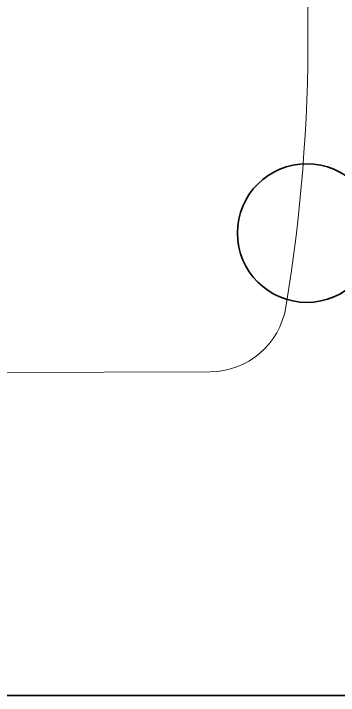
# Model space of a CAD drawing. Extents: x -12260 to 57327, y -29287 to 19916.
# Drawn here: x 40185.5 to 40396.3, y -209.9 to 232.5 of the extents above; entities that cross this region are included whole.
import ezdxf
from ezdxf.enums import TextEntityAlignment as Align

# ---------------------------------------------------------------- set-up
doc = ezdxf.new("R2010")
doc.units = 0
doc.header["$LTSCALE"] = 0.25
doc.linetypes.add('DASHDOT', pattern=[25.4, 12.7, -6.35, 0, -6.35])
for name, color, linetype, lineweight in [('01-First Floor$0$LOADING', 253, 'Continuous', 5), ('E-LITE-CIRC-NUMB', 6, 'Continuous', 25), ('E-LITE-CLNG', 150, 'Continuous', 35), ('E-LITE-CLNG-CNDT', 6, 'DASHDOT', 35), ('E-LITE-CTRL', 6, 'Continuous', 25), ('E-LITE-IDEN', 6, 'Continuous', 25)]:
    doc.layers.add(name, color=color, linetype=linetype, lineweight=lineweight)
doc.styles.add('DC_SIMPLEX', font='SIMPLEX.shx', dxfattribs={"width": 0.7})

# ---------------------------------------------------------------- blocks, each defined once
blk = doc.blocks.new('01-First Floor$0$GF21018-P')
at = {"color": 0}
blk.add_line((0.22049, 0.47563), (0.22049, 0.0675), dxfattribs=at)
for centre, radius, start, end in [((-0.0001, -0.52948), 1.06948, 80.36712, 99.63288), ((0.17049, 0.47563), 0.05, 0, 80.3671)]:
    blk.add_arc(centre, radius, start, end, dxfattribs=at)
blk = doc.blocks.new('01-First Floor')
at = {"layer": '01-First Floor$0$LOADING', "extrusion": (-7.78658e-06, 3.16518e-06, 1), "xscale": 1000.000000000004, "yscale": 1000.000000000004, "zscale": 1000.000000000004, "rotation": 270.2204152971468}
blk.add_blockref('01-First Floor$0$GF21018-P', (39836.58, 218.85, -0.41), dxfattribs=at)
blk = doc.blocks.new('*U16')
blk.add_lwpolyline([(-300, 300), (-300, -300), (300, -300), (300, 300)], close=True)
blk.add_circle((0, 0), 45)
at = {"layer": 'E-LITE-CIRC-NUMB', "style": 'DC_SIMPLEX', "width": 0.7, "flags": 8}
blk.add_attdef('CIRCUIT', text='', height=200, rotation=0, dxfattribs=at).set_placement((-473.9, 300), align=Align.RIGHT)
at = {"layer": 'E-LITE-CTRL', "style": 'DC_SIMPLEX', "width": 0.7, "flags": 8}
blk.add_attdef('CONTROL', (1118.9, -935), '', height=200, rotation=360, dxfattribs=at)
at = {"layer": 'E-LITE-IDEN', "style": 'DC_SIMPLEX', "width": 0.7, "flags": 8}
blk.add_attdef('TYPE', (460.41, 457.65), '', height=200, rotation=360, dxfattribs=at)

msp = doc.modelspace()

# ---------------------------------------------------------------- block references
at = {"layer": 'E-LITE-CLNG', "xscale": -1}
msp.add_blockref('*U16', (40375.82, 90.15), dxfattribs=at)
at = {"layer": 'E-LITE-CLNG-CNDT'}
msp.add_blockref('01-First Floor', (0, 0), dxfattribs=at)

doc.saveas('drawing.dxf')
